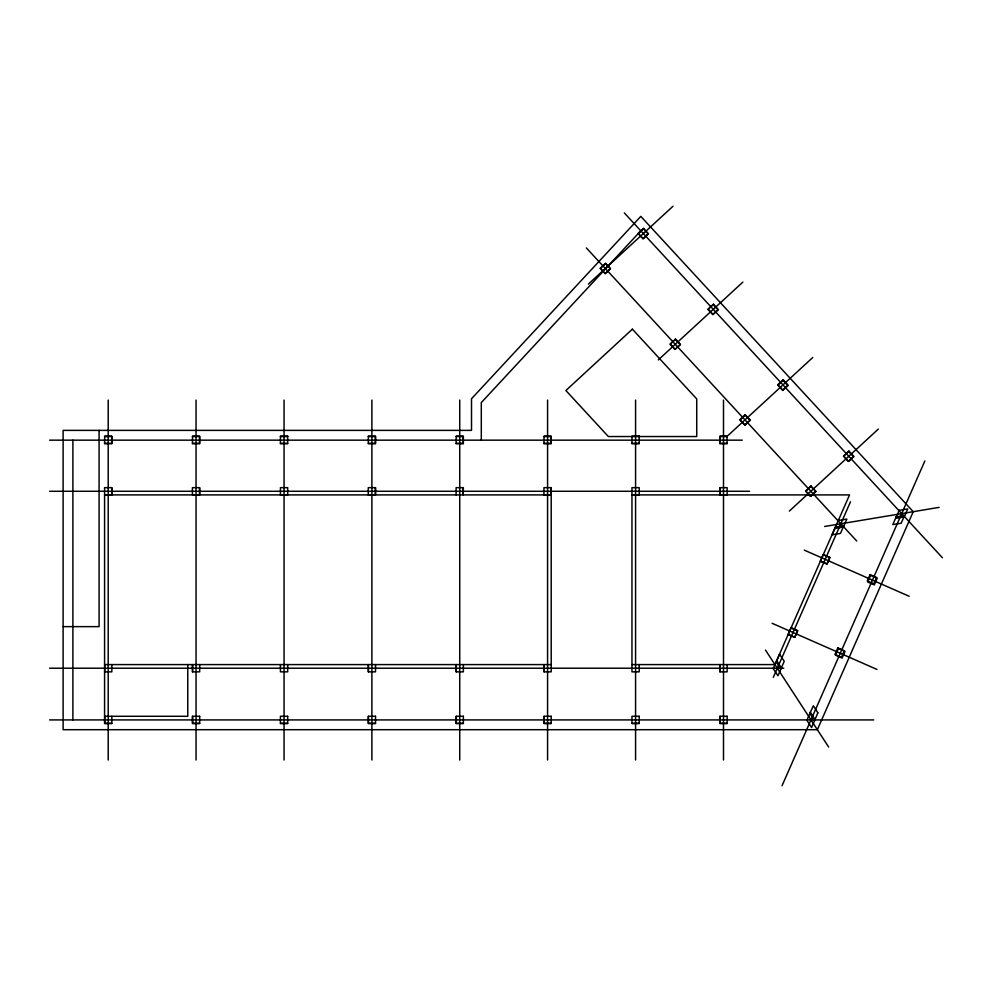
<?xml version="1.0" encoding="UTF-8"?>
<svg xmlns="http://www.w3.org/2000/svg" width="992" height="992" viewBox="0 0 992 992"><rect width="100%" height="100%" fill="white"/><g stroke="black" fill="none" stroke-linecap="round" stroke-linejoin="round"><path stroke-width="1.49" d="M773.301 677.338L850.479 501.816M782.031 785.738L924.842 460.97M640.795 230.789L481.294 402.603L481.294 440.163M789.347 511.091L878.354 429.052M588.405 284.096L672.985 206.262M658.304 359.922L742.884 282.088M727.992 435.525L812.77 357.504M838.29 520.527L846.858 519.089L843.361 527.037L834.793 528.463M824.65 526.479L939.126 507.371M104.582 436.542L111.836 436.542L111.836 443.796L104.582 443.796L104.693 436.071L111.724 436.071L111.724 443.263L104.693 443.263M192.423 436.542L199.677 436.542L199.677 443.796L192.423 443.796L192.535 436.071L199.553 436.071L199.553 443.263L192.535 443.263M280.426 436.542L287.68 436.542M368.268 436.542L375.522 436.542L375.522 443.796L368.268 443.796L368.379 436.071L375.41 436.071L375.41 443.263L368.379 443.263M456.109 436.542L463.363 436.542L463.363 443.796L456.109 443.796L456.221 436.071L463.239 436.071L463.239 443.263L456.221 443.263M543.951 436.542L551.205 436.542L551.205 443.796L543.951 443.796L544.062 436.071L551.081 436.071L551.081 443.263L544.062 443.263M727.136 436.542L719.87 436.542L719.87 443.796L727.136 443.796L727.012 436.071L719.994 436.071L719.994 443.263L727.012 443.263M49.6 440.163L742.289 440.163M280.451 443.263L287.655 443.263M631.978 443.263L639.183 443.263M463.239 487.68L463.239 494.872L463.363 487.655L456.109 487.655L456.109 494.909M49.6 491.276L749.568 491.276M104.693 494.797L111.724 494.797L111.724 487.766M192.535 494.797L199.553 494.797L199.553 487.766M280.451 494.797L287.655 494.797M368.379 494.797L375.41 494.797L375.41 487.766M544.062 494.797L551.081 494.797L551.081 487.766M631.978 494.797L639.183 494.797M727.012 494.797L719.994 494.797L719.994 487.766M104.582 494.909L551.205 494.909M631.954 494.909L849.549 494.909L773.19 668.546L777.926 675.812L781.411 667.876L776.686 660.61M63.116 626.634L99.088 626.634L99.088 430.379M104.582 664.59L551.205 664.59M631.954 664.59L774.938 664.59M49.6 668.211L783.792 668.211M104.582 671.844L111.836 671.844L111.836 664.59M104.582 716.286L187.761 716.286L187.761 664.59M49.6 719.919L873.704 719.919M111.811 723.342L104.78 723.342L104.78 716.311M199.64 723.342L192.622 723.342L192.622 716.311M280.451 723.342L287.655 723.342M375.497 723.342L368.466 723.342L368.466 716.311M463.326 723.342L456.308 723.342L456.308 716.311M551.168 723.342L544.137 723.342L544.137 716.311M631.978 723.342L639.183 723.342M727.012 723.342L719.994 723.342L719.994 716.311M823.323 554.553L829.969 557.467L827.043 564.113L820.409 561.199M804.314 550.151L909.18 596.279M791.157 627.713L797.791 630.627L794.877 637.273L788.231 634.359M772.123 623.298L876.99 669.439M624.328 212.933L942.4 557.74M586.371 247.938L856.728 541.024M765.502 650.082L828.63 747.013M727.136 494.909L727.136 487.655L719.87 487.655L719.87 494.909M727.136 664.59L727.136 671.844L719.87 671.844L719.87 664.59M723.503 400.074L723.503 760.008M719.994 664.615L719.994 671.807M639.208 494.909L639.208 487.655L631.954 487.655L631.954 671.844L639.208 671.844L639.208 664.59M635.574 400.074L635.574 760.008M547.572 400.074L547.572 760.008M544.137 664.615L544.137 671.807M543.951 494.909L543.951 487.655L551.205 487.655L551.205 671.844L543.951 671.844L543.951 664.59M463.363 664.59L463.363 671.844L456.109 671.844L456.109 664.59M459.73 400.074L459.73 760.008M456.308 664.615L456.308 671.807M375.522 494.909L375.522 487.655L368.268 487.655L368.268 494.909M375.522 664.59L375.522 671.844L368.268 671.844L368.268 664.59M371.888 400.074L371.888 760.008M368.466 664.615L368.466 671.807M287.68 494.909L287.68 487.655L280.426 487.655L280.426 494.909M287.68 664.59L287.68 671.844L280.426 671.844L280.426 664.59M284.059 400.074L284.059 760.008M199.677 494.909L199.677 487.655L192.423 487.655L192.423 494.909M199.677 664.59L199.677 671.844L192.423 671.844L192.423 664.59M196.044 400.074L196.044 760.008M192.622 664.615L192.622 671.807M111.836 494.909L111.836 487.655L104.582 487.655L104.582 723.54L111.836 723.54L111.836 716.286M108.202 400.074L108.202 760.008M104.78 664.615L104.78 671.807M72.9 440.163L72.9 719.919M817.867 712.802L814.519 720.663L809.832 713.471L813.353 705.771L817.867 712.802M779.551 654.249L776.203 661.937L780.89 668.968L784.238 661.267L779.551 654.249M790.934 627.973L788.082 634.496L794.617 637.348L797.456 630.825L790.934 627.973M835.438 527.087L832.09 534.775L840.447 533.448L843.795 525.748L835.438 527.087M837.806 647.912L834.954 654.435L841.476 657.274L844.328 650.752L837.806 647.912M896.173 516.882L892.825 524.57L901.182 523.23L904.53 515.542L896.173 516.882M810.352 712.318L806.868 720.254L811.592 727.52L815.089 719.584L810.352 712.318M838.414 648.508L835.5 655.142L842.134 658.068L845.06 651.422L838.414 648.508M870.592 575.348L867.665 581.982L874.312 584.908L877.226 578.262L870.592 575.348M899.161 510.359L895.664 518.308L904.233 516.882L907.73 508.933L899.161 510.359M913.235 511.686L817.358 729.703L63.116 729.703L63.116 430.379L471.51 430.379L471.51 398.759L640.82 216.38L913.235 511.686M823.224 554.689L820.372 561.05L826.906 563.89L829.746 557.529L823.224 554.689M870.096 574.628L867.244 580.977L873.778 583.829L876.618 577.468L870.096 574.628M643.362 228.768L638.178 233.616L643.027 238.799L648.21 233.951L643.362 228.768M610.402 268.758L605.219 273.606L600.358 268.423L605.715 263.562L610.402 268.758M675.44 339.314L670.257 344.162L674.932 349.358L680.289 344.497L675.44 339.314M713.136 304.594L707.953 309.442L712.802 314.625L717.985 309.777L713.136 304.594M745.314 415.14L740.119 419.988L744.98 425.171L750.163 420.323L745.314 415.14M787.884 385.64L782.7 390.488L777.852 385.132L783.035 380.444L787.884 385.64M810.836 486.266L805.653 491.114L810.501 496.298L815.697 491.449L810.836 486.266M605.554 263.376L600.222 268.299L605.132 273.631L610.464 268.708L605.554 263.376M643.548 228.408L638.203 233.331L643.126 238.663L648.458 233.752L643.548 228.408M632.388 329.17L565.886 390.513L608.344 436.542L696.731 436.542L696.731 398.92L632.388 329.17M675.478 339.177L670.146 344.1L675.056 349.432L680.4 344.522L675.478 339.177M713.471 304.222L708.139 309.132L713.05 314.464L718.382 309.554L713.471 304.222M745.19 414.768L739.858 419.678L744.781 425.022L750.113 420.1L745.19 414.768M783.184 379.8L777.852 384.722L782.775 390.054L788.107 385.132L783.184 379.8M811.047 486.154L805.715 491.077L810.638 496.409L815.97 491.486L811.047 486.154M849.016 451.162L843.684 456.072L848.606 461.416L853.938 456.494L849.016 451.162M848.656 451.459L843.46 456.146L848.321 461.33L853.504 456.642L848.656 451.459M287.655 436.071L280.451 436.071L280.426 443.796L287.68 443.796L287.655 436.071M639.183 436.071L631.978 436.071L631.954 443.796L639.208 443.796L639.183 436.071M199.677 716.286L192.423 716.286L192.423 723.54L199.677 723.54L199.677 716.286M287.68 716.286L280.426 716.286L280.426 723.54L287.68 723.54L287.68 716.286M375.522 716.286L368.268 716.286L368.268 723.54L375.522 723.54L375.522 716.286M463.363 716.286L456.109 716.286L456.109 723.54L463.363 723.54L463.363 716.286M551.205 716.286L543.951 716.286L543.951 723.54L551.205 723.54L551.205 716.286M639.208 716.286L631.954 716.286L631.954 723.54L639.208 723.54L639.208 716.286M727.136 716.286L719.87 716.286L719.87 723.54L727.136 723.54L727.136 716.286"/></g></svg>
